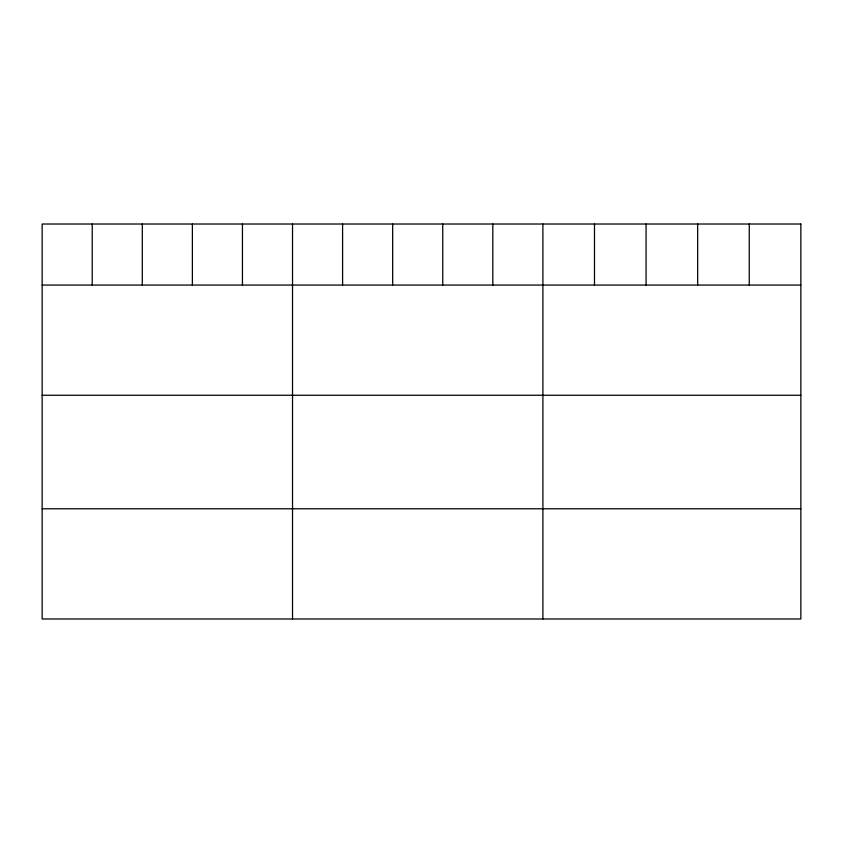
<?xml version="1.0" encoding="UTF-8"?>
<svg xmlns="http://www.w3.org/2000/svg" width="843" height="843" viewBox="0 0 843 843"><rect width="100%" height="100%" fill="white"/><g stroke="black" fill="none" stroke-linecap="round" stroke-linejoin="round"><path stroke-width="1.26" d="M42.15 285.06L800.85 285.06M42.15 395.251L800.85 395.251M42.15 508.782L800.85 508.782M749.258 224.017L749.258 285.06M697.667 224.017L697.667 285.06M646.075 224.017L646.075 285.06M594.484 224.017L594.484 285.06M542.892 224.017L542.892 618.983M492.818 224.017L492.818 285.06M442.744 224.017L442.744 285.06M392.669 224.017L392.669 285.06M342.595 224.017L342.595 285.06M292.521 224.017L292.521 618.983M242.447 224.017L242.447 285.06M192.373 224.017L192.373 285.06M142.298 224.017L142.298 285.06M92.224 224.017L92.224 285.06M800.85 224.017L42.15 224.017L42.15 618.983L800.85 618.983L800.85 224.017"/></g></svg>
